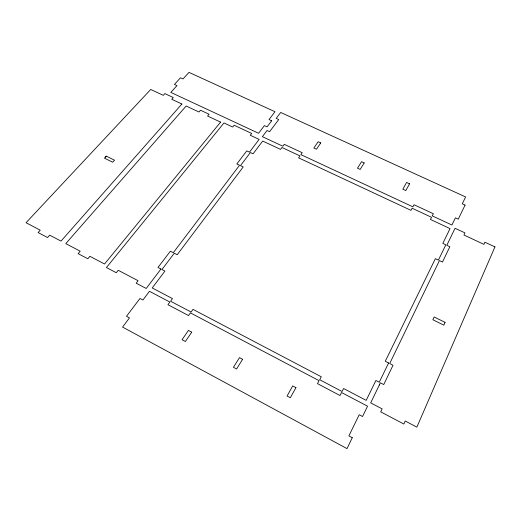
<?xml version="1.0" encoding="UTF-8"?>
<svg xmlns="http://www.w3.org/2000/svg" width="521" height="521" viewBox="0 0 521 521"><rect width="100%" height="100%" fill="white"/><g stroke="black" fill="none" stroke-linecap="round" stroke-linejoin="round"><path stroke-width="0.78" d="M379.281 384.986L379.64 384.244M106.277 156.15L104.441 158.156L112.692 162.233L114.516 160.214L106.277 156.15L105.359 157.153M494.95 246.889L416.865 427.135L405.214 421.014L403.86 424.042L380.727 411.864L382.127 408.881L370.698 402.87L380.389 382.811L383.762 384.563L393.016 365.241L389.701 363.541L439.437 260.604L442.485 262.056L449.838 246.72L446.829 245.3L455.054 228.27L464.953 232.887L463.95 235.017L483.931 244.356L484.895 242.193L494.95 246.889M445.071 322.369L443.82 325.15L432.866 319.738L434.149 316.97L445.071 322.369M352.274 437.725L346.999 448.62L122.565 327.071L129.469 317.895L126.492 316.299L139.973 298.461L142.91 300.018L149.462 291.311L169.872 302.056L167.957 304.7L188.55 315.57L190.419 312.887L319.08 380.669L317.484 383.638L339.992 395.524L341.542 392.502L367.546 406.204L362.551 416.52L359.21 414.749L348.888 435.901L352.274 437.725M388.594 362.974L379.268 382.232L375.901 380.486L366.191 400.382L343.593 388.51L342.056 391.505L319.692 379.724L321.281 376.781L192.978 309.363L191.116 312.033L170.582 301.223L172.484 298.598L152.23 287.957L164.916 271.076L161.94 269.533L174.255 253.239L177.199 254.743L243.216 166.948L240.481 165.639L250.393 152.536L253.089 153.806L262.682 141.054L280.565 149.41L281.946 147.495L299.979 155.909L298.624 157.85L410.997 210.36L412.144 208.244L431.525 217.29L430.424 219.439L450.046 228.615L442.824 243.405L445.826 244.824L438.422 260.116L435.38 258.663L385.279 361.281L388.594 362.974M465.064 205.098L458.246 219.165L455.419 217.85L451.915 225.026L432.254 215.863L433.355 213.734L414.032 204.74L412.899 206.844L300.91 154.639L302.252 152.718L284.258 144.343L282.883 146.238L262.376 136.678L267.052 130.497L269.611 131.683L278.735 119.55L276.208 118.391L280.689 112.464L465.618 196.951L462.27 203.815L465.064 205.098M409.571 183.809L405.813 190.556L402.844 189.182L406.614 182.448L409.571 183.809M295.948 387.65L290.314 397.744L287.071 396.006L292.717 385.931L295.948 387.65M364.199 162.93L360.161 169.436L357.484 168.198L361.554 161.705L364.199 162.93M242.61 359.295L236.586 368.985L233.441 367.298L239.478 357.627L242.61 359.295M191.735 332.183L185.365 341.502L182.044 339.725L188.439 330.425L191.735 332.183M320.754 142.93L316.455 149.221L313.844 148.01L318.168 141.738L320.754 142.93M271.682 120.794L267.091 126.837L264.414 125.6L258.566 133.259L170.816 92.399L176.977 85.613L174.431 84.435L180.5 77.779L183.034 78.945L188.993 72.38L275.003 111.722L269.018 119.563L271.682 120.794M160.95 269.018L146.212 288.471L136.176 283.19L138.085 280.715L118.228 270.282L116.281 272.717L106.427 267.527L223.978 122.956L232.698 127.033L234.124 125.242L251.676 133.435L250.275 135.245L259.132 139.387L249.461 152.158L246.765 150.882L236.814 163.952L239.536 165.255L173.311 252.692L170.38 251.187L157.974 267.475L160.95 269.018M220.578 122.116L104.539 263.997L89.899 256.299L87.841 258.761L78.137 253.649L80.214 251.207L65.789 243.62L186.147 106.024L198.983 112.022L200.5 110.237L209.09 114.249L207.586 116.046L220.578 122.116M181.894 104.031L61.009 241.106L49.684 235.153L47.548 237.53L38.085 232.548L40.241 230.191L26.05 222.727L150.725 89.456L163.294 95.336L164.87 93.604L173.285 97.538L171.722 99.277L181.894 104.031"/></g></svg>
